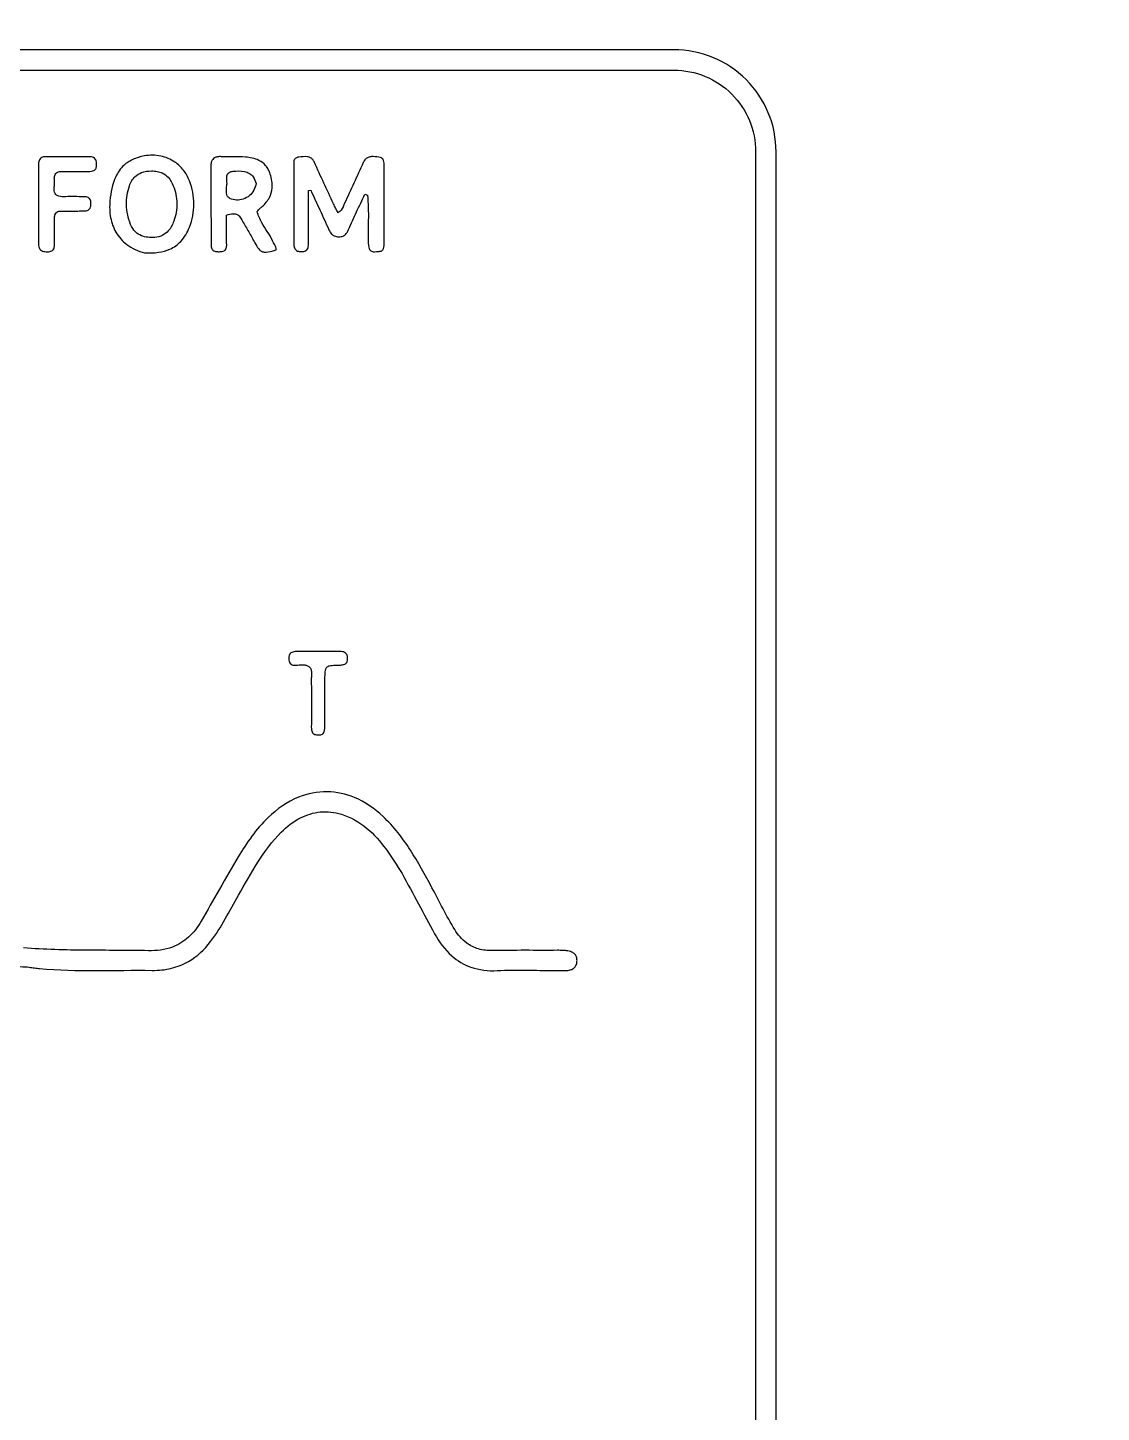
# Model space of a CAD drawing. Header units: millimetres. Extents: x 2.6 to 86.5, y 0.9 to 53.3.
# Drawn here: x 16.01 to 29.14, y 18.02 to 34.96 of the extents above; entities that cross this region are included whole.
import ezdxf

# ---------------------------------------------------------------- set-up
doc = ezdxf.new("R2010")
doc.units = ezdxf.units.MM
doc.layers.get('0').update_dxf_attribs({"linetype": 'CONTINUOUS'})

msp = doc.modelspace()

# ---------------------------------------------------------------- linework, layer by layer
for p, q in [((19.442, 32.964), (19.47, 32.969)), ((20.131, 32.92), (20.162, 32.91))]:
    msp.add_line(p, q)
for points in [[(4.736, 52.713), (52.04, 52.713, 1), (52.04, 52.963), (4.736, 52.963, 0.414214), (2.611, 50.838), (2.611, 3.204, 0.414214), (4.736, 1.079), (42.435, 1.079, 1), (42.435, 1.329), (4.736, 1.329, -0.414214), (2.861, 3.204), (2.861, 10.902, 0.30371), (4.017, 10.129), (23.911, 10.129, 0.414214), (25.161, 11.379), (25.161, 33.438, 0.414214), (23.911, 34.688), (4.017, 34.688, 0.30371), (2.861, 33.915), (2.861, 50.838, -0.414214)], [(23.911, 10.379), (4.017, 10.379, -0.414214), (3.017, 11.379), (3.017, 33.438, -0.414214), (4.017, 34.438), (23.911, 34.438, -0.414214), (24.911, 33.438), (24.911, 11.379, -0.414214)]]:
    msp.add_lwpolyline(points, format="xyb", close=True)
for points, knots in [([(16.231, 33.378), (16.222, 33.378), (16.212, 33.377), (16.194, 33.374), (16.186, 33.371), (16.172, 33.364), (16.165, 33.359), (16.154, 33.346), (16.15, 33.337), (16.142, 33.315), (16.141, 33.299), (16.141, 33.285)], [-0.01489184, -0.01489184, -0.01489184, -0.01489184, -0.01200043, -0.01200043, -0.00957501, -0.00957501, -0.00712988, -0.00712988, -0.00433957, -0.00433957, 0, 0, 0, 0]), ([(16.756, 33.378), (16.669, 33.377), (16.581, 33.377), (16.406, 33.377), (16.319, 33.377), (16.231, 33.378)], [-0.05246776, -0.05246776, -0.05246776, -0.05246776, -0.02623412, -0.02623412, 0, 0, 0, 0]), ([(16.851, 33.279), (16.851, 33.29), (16.851, 33.302), (16.847, 33.323), (16.844, 33.332), (16.836, 33.348), (16.831, 33.354), (16.818, 33.365), (16.809, 33.37), (16.787, 33.377), (16.771, 33.378), (16.756, 33.378)], [-0.01587004, -0.01587004, -0.01587004, -0.01587004, -0.01248329, -0.01248329, -0.00954248, -0.00954248, -0.00717054, -0.00717054, -0.00441511, -0.00441511, 0, 0, 0, 0]), ([(17.436, 33.388), (17.387, 33.379), (17.339, 33.365), (17.254, 33.326), (17.217, 33.303), (17.141, 33.233), (17.109, 33.186), (17.043, 33.044), (17.024, 32.938), (17.014, 32.841)], [-0.07401645, -0.07401645, -0.07401645, -0.07401645, -0.05949346, -0.05949346, -0.04637134, -0.04637134, -0.02922185, -0.02922185, 0, 0, 0, 0]), ([(17.987, 33.083), (17.969, 33.131), (17.945, 33.175), (17.884, 33.252), (17.848, 33.286), (17.756, 33.349), (17.697, 33.374), (17.569, 33.4), (17.502, 33.4), (17.436, 33.388)], [-0.06896432, -0.06896432, -0.06896432, -0.06896432, -0.05380763, -0.05380763, -0.03923809, -0.03923809, -0.02009549, -0.02009549, 0, 0, 0, 0]), ([(18.38, 33.379), (18.363, 33.38), (18.345, 33.38), (18.316, 33.375), (18.305, 33.371), (18.285, 33.36), (18.277, 33.354), (18.263, 33.336), (18.257, 33.324), (18.248, 33.293), (18.247, 33.271), (18.247, 33.252)], [-0.02142721, -0.02142721, -0.02142721, -0.02142721, -0.0163656, -0.0163656, -0.01278891, -0.01278891, -0.00966111, -0.00966111, -0.00591698, -0.00591698, 0, 0, 0, 0]), ([(18.671, 33.375), (18.623, 33.379), (18.573, 33.379), (18.476, 33.377), (18.428, 33.376), (18.38, 33.379)], [-0.02867142, -0.02867142, -0.02867142, -0.02867142, -0.01456622, -0.01456622, 0, 0, 0, 0]), ([(18.975, 33.164), (18.969, 33.185), (18.961, 33.205), (18.942, 33.241), (18.931, 33.257), (18.895, 33.298), (18.867, 33.319), (18.785, 33.359), (18.727, 33.37), (18.671, 33.375)], [-0.03952407, -0.03952407, -0.03952407, -0.03952407, -0.0331295, -0.0331295, -0.02734453, -0.02734453, -0.01678036, -0.01678036, 0, 0, 0, 0]), ([(19.323, 33.373), (19.316, 33.373), (19.309, 33.371), (19.296, 33.368), (19.291, 33.365), (19.281, 33.359), (19.277, 33.355), (19.269, 33.343), (19.266, 33.337), (19.259, 33.307), (19.263, 33.279), (19.263, 33.255)], [-0.01493405, -0.01493405, -0.01493405, -0.01493405, -0.0128335, -0.0128335, -0.01112325, -0.01112325, -0.00922763, -0.00922763, -0.00704304, -0.00704304, 0, 0, 0, 0]), ([(19.514, 33.309), (19.509, 33.322), (19.502, 33.333), (19.486, 33.352), (19.478, 33.359), (19.456, 33.372), (19.443, 33.376), (19.395, 33.383), (19.358, 33.376), (19.323, 33.373)], [-0.02257313, -0.02257313, -0.02257313, -0.02257313, -0.01844277, -0.01844277, -0.01499878, -0.01499878, -0.01067366, -0.01067366, 0, 0, 0, 0]), ([(20.301, 33.374), (20.271, 33.377), (20.242, 33.382), (20.2, 33.379), (20.186, 33.376), (20.161, 33.366), (20.15, 33.359), (20.128, 33.338), (20.119, 33.322), (20.111, 33.306)], [-0.02192612, -0.02192612, -0.02192612, -0.02192612, -0.01343181, -0.01343181, -0.00928787, -0.00928787, -0.00535058, -0.00535058, 0, 0, 0, 0]), ([(20.368, 33.247), (20.368, 33.264), (20.369, 33.283), (20.367, 33.311), (20.365, 33.322), (20.359, 33.339), (20.356, 33.345), (20.346, 33.357), (20.34, 33.361), (20.323, 33.37), (20.312, 33.373), (20.301, 33.374)], [-0.0163642, -0.0163642, -0.0163642, -0.0163642, -0.01102365, -0.01102365, -0.00787106, -0.00787106, -0.00568868, -0.00568868, -0.00337508, -0.00337508, 0, 0, 0, 0]), ([(16.141, 33.285), (16.141, 33.121), (16.141, 32.958), (16.142, 32.632), (16.141, 32.469), (16.141, 32.305)], [-0.09793854, -0.09793854, -0.09793854, -0.09793854, -0.04896926, -0.04896926, 0, 0, 0, 0]), ([(16.75, 33.199), (16.762, 33.199), (16.777, 33.2), (16.799, 33.203), (16.808, 33.205), (16.822, 33.212), (16.828, 33.216), (16.838, 33.226), (16.842, 33.233), (16.849, 33.252), (16.851, 33.266), (16.851, 33.279)], [-0.01476649, -0.01476649, -0.01476649, -0.01476649, -0.0108375, -0.0108375, -0.00817171, -0.00817171, -0.00614689, -0.00614689, -0.00381366, -0.00381366, 0, 0, 0, 0]), ([(17.253, 33.022), (17.26, 33.044), (17.27, 33.066), (17.293, 33.104), (17.306, 33.12), (17.344, 33.157), (17.37, 33.173), (17.438, 33.199), (17.48, 33.205), (17.521, 33.205)], [-0.03511062, -0.03511062, -0.03511062, -0.03511062, -0.02812835, -0.02812835, -0.02179891, -0.02179891, -0.01243551, -0.01243551, 0, 0, 0, 0]), ([(17.521, 33.205), (17.545, 33.205), (17.569, 33.203), (17.614, 33.195), (17.634, 33.189), (17.682, 33.167), (17.706, 33.149), (17.754, 33.097), (17.774, 33.06), (17.789, 33.022)], [-0.03490819, -0.03490819, -0.03490819, -0.03490819, -0.02775593, -0.02775593, -0.02132599, -0.02132599, -0.0121525, -0.0121525, 0, 0, 0, 0]), ([(18.247, 33.252), (18.248, 33.094), (18.249, 32.937), (18.25, 32.623), (18.25, 32.465), (18.25, 32.308)], [-0.09437177, -0.09437177, -0.09437177, -0.09437177, -0.04718572, -0.04718572, 0, 0, 0, 0]), ([(18.52, 33.2), (18.564, 33.205), (18.615, 33.207), (18.68, 33.193), (18.701, 33.186), (18.738, 33.164), (18.753, 33.149), (18.783, 33.108), (18.794, 33.08), (18.802, 33.052)], [-0.0350607, -0.0350607, -0.0350607, -0.0350607, -0.02161597, -0.02161597, -0.01509356, -0.01509356, -0.00876382, -0.00876382, 0, 0, 0, 0]), ([(19.263, 33.255), (19.263, 33.102), (19.263, 32.949), (19.263, 32.642), (19.263, 32.488), (19.263, 32.335)], [-0.09203292, -0.09203292, -0.09203292, -0.09203292, -0.04601672, -0.04601672, 0, 0, 0, 0]), ([(19.748, 32.802), (19.709, 32.886), (19.67, 32.971), (19.591, 33.14), (19.552, 33.225), (19.514, 33.309)], [-0.05588968, -0.05588968, -0.05588968, -0.05588968, -0.0279445, -0.0279445, 0, 0, 0, 0]), ([(20.111, 33.306), (20.074, 33.223), (20.036, 33.14), (19.96, 32.974), (19.921, 32.891), (19.883, 32.809)], [-0.05472759, -0.05472759, -0.05472759, -0.05472759, -0.02736483, -0.02736483, 0, 0, 0, 0]), ([(20.366, 32.326), (20.367, 32.48), (20.368, 32.633), (20.368, 32.94), (20.368, 33.093), (20.368, 33.247)], [-0.09203103, -0.09203103, -0.09203103, -0.09203103, -0.04601548, -0.04601548, 0, 0, 0, 0]), ([(16.335, 33.094), (16.333, 33.108), (16.333, 33.122), (16.337, 33.145), (16.34, 33.154), (16.348, 33.169), (16.354, 33.176), (16.368, 33.187), (16.377, 33.191), (16.402, 33.199), (16.419, 33.2), (16.435, 33.199)], [-0.01710738, -0.01710738, -0.01710738, -0.01710738, -0.01301997, -0.01301997, -0.01024111, -0.01024111, -0.0077738, -0.0077738, -0.00481345, -0.00481345, 0, 0, 0, 0]), ([(16.334, 33.024), (16.336, 33.036), (16.337, 33.048), (16.337, 33.071), (16.336, 33.083), (16.335, 33.094)], [-0.006999048, -0.006999048, -0.006999048, -0.006999048, -0.003513215, -0.003513215, 0, 0, 0, 0]), ([(16.435, 33.199), (16.488, 33.198), (16.54, 33.198), (16.645, 33.199), (16.697, 33.2), (16.75, 33.199)], [-0.03147044, -0.03147044, -0.03147044, -0.03147044, -0.01574018, -0.01574018, 0, 0, 0, 0]), ([(17.985, 32.515), (18.022, 32.607), (18.041, 32.702), (18.04, 32.897), (18.021, 32.992), (17.987, 33.083)], [-0.05865561, -0.05865561, -0.05865561, -0.05865561, -0.02920245, -0.02920245, 0, 0, 0, 0]), ([(18.442, 33.027), (18.447, 33.043), (18.446, 33.062), (18.443, 33.099), (18.441, 33.116), (18.443, 33.14), (18.444, 33.149), (18.449, 33.163), (18.453, 33.169), (18.463, 33.18), (18.47, 33.185), (18.49, 33.195), (18.506, 33.198), (18.52, 33.2)], [-0.02160382, -0.02160382, -0.02160382, -0.02160382, -0.01612924, -0.01612924, -0.0113531, -0.0113531, -0.00888287, -0.00888287, -0.0068467, -0.0068467, -0.00434605, -0.00434605, 0, 0, 0, 0]), ([(18.802, 33.052), (18.797, 33.022), (18.788, 32.994), (18.76, 32.944), (18.742, 32.922), (18.698, 32.884), (18.672, 32.87), (18.618, 32.851), (18.59, 32.847), (18.534, 32.85), (18.507, 32.857), (18.482, 32.869)], [-0.0429943, -0.0429943, -0.0429943, -0.0429943, -0.03402729, -0.03402729, -0.02571894, -0.02571894, -0.01678241, -0.01678241, -0.00837924, -0.00837924, 0, 0, 0, 0]), ([(18.878, 32.772), (18.913, 32.803), (18.943, 32.838), (18.983, 32.916), (18.994, 32.955), (19.001, 33.053), (18.992, 33.11), (18.975, 33.164)], [-0.04329253, -0.04329253, -0.04329253, -0.04329253, -0.02933045, -0.02933045, -0.0169463, -0.0169463, 0, 0, 0, 0]), ([(16.473, 32.889), (16.446, 32.887), (16.415, 32.887), (16.38, 32.898), (16.37, 32.902), (16.355, 32.914), (16.348, 32.921), (16.338, 32.939), (16.334, 32.951), (16.329, 32.983), (16.331, 33.005), (16.334, 33.024)], [-0.02347173, -0.02347173, -0.02347173, -0.02347173, -0.01545419, -0.01545419, -0.01238975, -0.01238975, -0.00957307, -0.00957307, -0.00605582, -0.00605582, 0, 0, 0, 0]), ([(16.694, 32.889), (16.657, 32.889), (16.62, 32.89), (16.546, 32.891), (16.509, 32.891), (16.473, 32.889)], [-0.02216919, -0.02216919, -0.02216919, -0.02216919, -0.01106206, -0.01106206, 0, 0, 0, 0]), ([(16.782, 32.808), (16.781, 32.817), (16.781, 32.826), (16.777, 32.843), (16.774, 32.85), (16.767, 32.863), (16.763, 32.869), (16.75, 32.879), (16.742, 32.882), (16.721, 32.889), (16.707, 32.89), (16.694, 32.889)], [-0.01363914, -0.01363914, -0.01363914, -0.01363914, -0.01092836, -0.01092836, -0.00869405, -0.00869405, -0.00647891, -0.00647891, -0.0039407, -0.0039407, 0, 0, 0, 0]), ([(17.266, 32.549), (17.238, 32.628), (17.219, 32.709), (17.214, 32.871), (17.226, 32.948), (17.253, 33.022)], [-0.04877707, -0.04877707, -0.04877707, -0.04877707, -0.02379306, -0.02379306, 0, 0, 0, 0]), ([(17.789, 33.022), (17.816, 32.953), (17.831, 32.882), (17.833, 32.733), (17.82, 32.661), (17.794, 32.591)], [-0.0446058, -0.0446058, -0.0446058, -0.0446058, -0.02233219, -0.02233219, 0, 0, 0, 0]), ([(18.441, 32.934), (18.441, 32.954), (18.437, 32.976), (18.438, 33.006), (18.439, 33.017), (18.442, 33.027)], [-0.009212302, -0.009212302, -0.009212302, -0.009212302, -0.003084537, -0.003084537, 0, 0, 0, 0]), ([(18.482, 32.869), (18.474, 32.873), (18.467, 32.877), (18.455, 32.889), (18.451, 32.895), (18.443, 32.912), (18.442, 32.923), (18.441, 32.934)], [-0.008138721, -0.008138721, -0.008138721, -0.008138721, -0.005559688, -0.005559688, -0.003228592, -0.003228592, 0, 0, 0, 0]), ([(19.442, 32.331), (19.441, 32.437), (19.441, 32.542), (19.441, 32.753), (19.442, 32.859), (19.442, 32.964)], [-0.06331363, -0.06331363, -0.06331363, -0.06331363, -0.03165713, -0.03165713, 0, 0, 0, 0]), ([(19.47, 32.969), (19.507, 32.888), (19.544, 32.808), (19.619, 32.647), (19.655, 32.566), (19.691, 32.485)], [-0.05323332, -0.05323332, -0.05323332, -0.05323332, -0.02661528, -0.02661528, 0, 0, 0, 0]), ([(19.931, 32.487), (19.963, 32.56), (19.997, 32.632), (20.064, 32.776), (20.098, 32.848), (20.131, 32.92)], [-0.04771174, -0.04771174, -0.04771174, -0.04771174, -0.02385691, -0.02385691, 0, 0, 0, 0]), ([(20.162, 32.91), (20.174, 32.808), (20.175, 32.705), (20.173, 32.5), (20.171, 32.393), (20.175, 32.287)], [-0.06384827, -0.06384827, -0.06384827, -0.06384827, -0.03193941, -0.03193941, 0, 0, 0, 0]), ([(16.334, 32.611), (16.334, 32.626), (16.335, 32.641), (16.34, 32.664), (16.343, 32.673), (16.352, 32.688), (16.358, 32.694), (16.372, 32.705), (16.381, 32.709), (16.405, 32.715), (16.422, 32.715), (16.437, 32.714)], [-0.01708609, -0.01708609, -0.01708609, -0.01708609, -0.0128284, -0.0128284, -0.00996415, -0.00996415, -0.00752969, -0.00752969, -0.00465824, -0.00465824, 0, 0, 0, 0]), ([(16.437, 32.714), (16.453, 32.713), (16.47, 32.713), (16.502, 32.713), (16.521, 32.714), (16.542, 32.714)], [-0.01187477, -0.01187477, -0.01187477, -0.01187477, -0.00619874, -0.00619874, 0, 0, 0, 0]), ([(16.542, 32.714), (16.57, 32.714), (16.597, 32.714), (16.645, 32.715), (16.669, 32.715), (16.693, 32.715)], [-0.01469682, -0.01469682, -0.01469682, -0.01469682, -0.00715769, -0.00715769, 0, 0, 0, 0]), ([(16.693, 32.715), (16.703, 32.715), (16.713, 32.715), (16.731, 32.719), (16.739, 32.721), (16.753, 32.729), (16.759, 32.734), (16.77, 32.747), (16.774, 32.755), (16.781, 32.778), (16.782, 32.794), (16.782, 32.808)], [-0.01484241, -0.01484241, -0.01484241, -0.01484241, -0.01185905, -0.01185905, -0.00936907, -0.00936907, -0.0070433, -0.0070433, -0.00432632, -0.00432632, 0, 0, 0, 0]), ([(17.014, 32.841), (17.008, 32.771), (17.009, 32.701), (17.034, 32.57), (17.055, 32.511), (17.121, 32.397), (17.166, 32.346), (17.285, 32.256), (17.359, 32.222), (17.438, 32.202)], [-0.08491129, -0.08491129, -0.08491129, -0.08491129, -0.0639583, -0.0639583, -0.04495302, -0.04495302, -0.02436285, -0.02436285, 0, 0, 0, 0]), ([(18.816, 32.709), (18.826, 32.721), (18.837, 32.733), (18.857, 32.754), (18.867, 32.763), (18.878, 32.772)], [-0.008912549, -0.008912549, -0.008912549, -0.008912549, -0.004195788, -0.004195788, 0, 0, 0, 0]), ([(19, 32.354), (18.966, 32.43), (18.913, 32.496), (18.847, 32.615), (18.827, 32.66), (18.816, 32.709)], [-0.04043842, -0.04043842, -0.04043842, -0.04043842, -0.01522437, -0.01522437, 0, 0, 0, 0]), ([(19.803, 32.692), (19.793, 32.713), (19.783, 32.732), (19.765, 32.767), (19.756, 32.784), (19.748, 32.802)], [-0.01197788, -0.01197788, -0.01197788, -0.01197788, -0.00584958, -0.00584958, 0, 0, 0, 0]), ([(19.883, 32.809), (19.87, 32.782), (19.861, 32.752), (19.831, 32.712), (19.818, 32.701), (19.803, 32.692)], [-0.01483153, -0.01483153, -0.01483153, -0.01483153, -0.00521915, -0.00521915, 0, 0, 0, 0]), ([(16.335, 32.308), (16.335, 32.359), (16.335, 32.409), (16.336, 32.51), (16.336, 32.561), (16.334, 32.611)], [-0.03032598, -0.03032598, -0.03032598, -0.03032598, -0.01515296, -0.01515296, 0, 0, 0, 0]), ([(17.562, 32.392), (17.533, 32.39), (17.504, 32.39), (17.45, 32.396), (17.424, 32.402), (17.372, 32.423), (17.348, 32.439), (17.3, 32.485), (17.281, 32.516), (17.266, 32.549)], [-0.03627501, -0.03627501, -0.03627501, -0.03627501, -0.027739, -0.027739, -0.01984616, -0.01984616, -0.010976, -0.010976, 0, 0, 0, 0]), ([(17.794, 32.591), (17.779, 32.548), (17.758, 32.505), (17.708, 32.45), (17.686, 32.432), (17.629, 32.403), (17.596, 32.395), (17.562, 32.392)], [-0.03271791, -0.03271791, -0.03271791, -0.03271791, -0.01899861, -0.01899861, -0.01032029, -0.01032029, 0, 0, 0, 0]), ([(18.442, 32.304), (18.44, 32.365), (18.44, 32.426), (18.44, 32.548), (18.441, 32.607), (18.441, 32.664)], [-0.03455905, -0.03455905, -0.03455905, -0.03455905, -0.0171516, -0.0171516, 0, 0, 0, 0]), ([(18.441, 32.664), (18.465, 32.673), (18.493, 32.681), (18.533, 32.682), (18.546, 32.68), (18.572, 32.67), (18.583, 32.663), (18.607, 32.641), (18.618, 32.624), (18.627, 32.607)], [-0.02164622, -0.02164622, -0.02164622, -0.02164622, -0.01379108, -0.01379108, -0.00977024, -0.00977024, -0.00568897, -0.00568897, 0, 0, 0, 0]), ([(18.627, 32.607), (18.651, 32.563), (18.676, 32.519), (18.727, 32.431), (18.752, 32.388), (18.776, 32.343)], [-0.03024292, -0.03024292, -0.03024292, -0.03024292, -0.01515438, -0.01515438, 0, 0, 0, 0]), ([(17.438, 32.202), (17.495, 32.2), (17.553, 32.201), (17.657, 32.217), (17.703, 32.229), (17.798, 32.271), (17.842, 32.302), (17.926, 32.392), (17.96, 32.452), (17.985, 32.515)], [-0.06825015, -0.06825015, -0.06825015, -0.06825015, -0.05129184, -0.05129184, -0.03687843, -0.03687843, -0.02040894, -0.02040894, 0, 0, 0, 0]), ([(19.046, 32.238), (19.047, 32.249), (19.046, 32.26), (19.04, 32.281), (19.036, 32.291), (19.021, 32.318), (19.009, 32.335), (19, 32.354)], [-0.01265626, -0.01265626, -0.01265626, -0.01265626, -0.00932497, -0.00932497, -0.00617556, -0.00617556, 0, 0, 0, 0]), ([(19.691, 32.485), (19.699, 32.466), (19.71, 32.447), (19.734, 32.423), (19.745, 32.415), (19.775, 32.403), (19.794, 32.4), (19.813, 32.4)], [-0.01574012, -0.01574012, -0.01574012, -0.01574012, -0.00962749, -0.00962749, -0.00553559, -0.00553559, 0, 0, 0, 0]), ([(19.813, 32.4), (19.822, 32.399), (19.832, 32.4), (19.849, 32.402), (19.857, 32.404), (19.875, 32.412), (19.885, 32.418), (19.909, 32.442), (19.92, 32.463), (19.931, 32.487)], [-0.01890589, -0.01890589, -0.01890589, -0.01890589, -0.01540851, -0.01540851, -0.01243881, -0.01243881, -0.00803745, -0.00803745, 0, 0, 0, 0]), ([(16.141, 32.305), (16.141, 32.296), (16.142, 32.287), (16.145, 32.271), (16.147, 32.264), (16.154, 32.25), (16.159, 32.244), (16.172, 32.232), (16.18, 32.228), (16.206, 32.219), (16.226, 32.217), (16.248, 32.216)], [-0.01844028, -0.01844028, -0.01844028, -0.01844028, -0.01526125, -0.01526125, -0.01265916, -0.01265916, -0.00974654, -0.00974654, -0.00646833, -0.00646833, 0, 0, 0, 0]), ([(16.248, 32.216), (16.259, 32.216), (16.27, 32.216), (16.288, 32.22), (16.296, 32.222), (16.31, 32.23), (16.315, 32.235), (16.325, 32.248), (16.328, 32.256), (16.335, 32.278), (16.336, 32.294), (16.335, 32.308)], [-0.01463326, -0.01463326, -0.01463326, -0.01463326, -0.01150974, -0.01150974, -0.00904034, -0.00904034, -0.00688407, -0.00688407, -0.0042983, -0.0042983, 0, 0, 0, 0]), ([(18.25, 32.308), (18.25, 32.298), (18.25, 32.287), (18.254, 32.268), (18.256, 32.26), (18.264, 32.246), (18.268, 32.24), (18.28, 32.23), (18.288, 32.226), (18.31, 32.219), (18.325, 32.218), (18.339, 32.217)], [-0.01443032, -0.01443032, -0.01443032, -0.01443032, -0.01133568, -0.01133568, -0.00883536, -0.00883536, -0.00668337, -0.00668337, -0.00413669, -0.00413669, 0, 0, 0, 0]), ([(18.339, 32.217), (18.354, 32.217), (18.371, 32.217), (18.394, 32.222), (18.403, 32.224), (18.416, 32.232), (18.421, 32.236), (18.431, 32.248), (18.435, 32.255), (18.441, 32.276), (18.442, 32.291), (18.442, 32.304)], [-0.01565634, -0.01565634, -0.01565634, -0.01565634, -0.01106894, -0.01106894, -0.00855755, -0.00855755, -0.00652431, -0.00652431, -0.00408858, -0.00408858, 0, 0, 0, 0]), ([(18.776, 32.343), (18.79, 32.318), (18.806, 32.289), (18.829, 32.256), (18.839, 32.243), (18.86, 32.225), (18.87, 32.22), (18.895, 32.212), (18.909, 32.211), (18.954, 32.214), (18.993, 32.223), (19.046, 32.238)], [-0.05298104, -0.05298104, -0.05298104, -0.05298104, -0.03896393, -0.03896393, -0.03053166, -0.03053166, -0.02434177, -0.02434177, -0.01656825, -0.01656825, 0, 0, 0, 0]), ([(19.263, 32.335), (19.263, 32.316), (19.263, 32.298), (19.267, 32.273), (19.269, 32.264), (19.277, 32.249), (19.281, 32.243), (19.292, 32.232), (19.3, 32.228), (19.321, 32.22), (19.337, 32.219), (19.351, 32.218)], [-0.01665618, -0.01665618, -0.01665618, -0.01665618, -0.01179566, -0.01179566, -0.00903985, -0.00903985, -0.00687759, -0.00687759, -0.00431358, -0.00431358, 0, 0, 0, 0]), ([(19.351, 32.218), (19.362, 32.218), (19.373, 32.219), (19.392, 32.223), (19.401, 32.225), (19.415, 32.234), (19.421, 32.239), (19.431, 32.252), (19.434, 32.26), (19.442, 32.286), (19.442, 32.308), (19.442, 32.331)], [-0.01979129, -0.01979129, -0.01979129, -0.01979129, -0.01593075, -0.01593075, -0.01266726, -0.01266726, -0.00994344, -0.00994344, -0.00679405, -0.00679405, 0, 0, 0, 0]), ([(20.175, 32.287), (20.177, 32.276), (20.179, 32.266), (20.186, 32.249), (20.191, 32.241), (20.201, 32.23), (20.207, 32.225), (20.221, 32.219), (20.23, 32.217), (20.26, 32.214), (20.284, 32.22), (20.305, 32.221)], [-0.01638044, -0.01638044, -0.01638044, -0.01638044, -0.01342168, -0.01342168, -0.01093368, -0.01093368, -0.00881048, -0.00881048, -0.00635048, -0.00635048, 0, 0, 0, 0]), ([(20.305, 32.221), (20.311, 32.221), (20.317, 32.222), (20.328, 32.224), (20.333, 32.226), (20.343, 32.231), (20.348, 32.235), (20.356, 32.245), (20.359, 32.251), (20.368, 32.278), (20.366, 32.304), (20.366, 32.326)], [-0.01414332, -0.01414332, -0.01414332, -0.01414332, -0.01228856, -0.01228856, -0.01074338, -0.01074338, -0.00880754, -0.00880754, -0.00665748, -0.00665748, 0, 0, 0, 0]), ([(19.322, 27.326), (19.303, 27.326), (19.282, 27.326), (19.255, 27.321), (19.245, 27.318), (19.23, 27.31), (19.224, 27.306), (19.214, 27.294), (19.21, 27.287), (19.202, 27.267), (19.201, 27.252), (19.201, 27.239)], [-0.01711473, -0.01711473, -0.01711473, -0.01711473, -0.01163646, -0.01163646, -0.00875161, -0.00875161, -0.00654579, -0.00654579, -0.00403027, -0.00403027, 0, 0, 0, 0]), ([(19.812, 27.327), (19.73, 27.327), (19.649, 27.327), (19.485, 27.327), (19.404, 27.327), (19.322, 27.326)], [-0.04896069, -0.04896069, -0.04896069, -0.04896069, -0.02448028, -0.02448028, 0, 0, 0, 0]), ([(19.921, 27.24), (19.922, 27.249), (19.921, 27.258), (19.917, 27.275), (19.915, 27.282), (19.908, 27.296), (19.902, 27.302), (19.889, 27.313), (19.88, 27.317), (19.853, 27.325), (19.833, 27.327), (19.812, 27.327)], [-0.0183133, -0.0183133, -0.0183133, -0.0183133, -0.01511043, -0.01511043, -0.01248512, -0.01248512, -0.00965838, -0.00965838, -0.00632007, -0.00632007, 0, 0, 0, 0]), ([(19.201, 27.239), (19.201, 27.229), (19.202, 27.218), (19.207, 27.2), (19.211, 27.192), (19.22, 27.179), (19.225, 27.174), (19.239, 27.165), (19.248, 27.162), (19.278, 27.156), (19.304, 27.158), (19.327, 27.161)], [-0.01827708, -0.01827708, -0.01827708, -0.01827708, -0.0150375, -0.0150375, -0.01230625, -0.01230625, -0.0098866, -0.0098866, -0.00700065, -0.00700065, 0, 0, 0, 0]), ([(19.327, 27.161), (19.343, 27.163), (19.36, 27.164), (19.389, 27.163), (19.403, 27.161), (19.426, 27.154), (19.436, 27.149), (19.453, 27.136), (19.46, 27.129), (19.472, 27.108), (19.476, 27.095), (19.482, 27.059), (19.48, 27.034), (19.477, 27.012)], [-0.02607979, -0.02607979, -0.02607979, -0.02607979, -0.02121605, -0.02121605, -0.01723057, -0.01723057, -0.01395851, -0.01395851, -0.01084023, -0.01084023, -0.00681303, -0.00681303, 0, 0, 0, 0]), ([(19.644, 26.987), (19.644, 27.017), (19.644, 27.053), (19.647, 27.088), (19.649, 27.102), (19.655, 27.119), (19.658, 27.125), (19.666, 27.135), (19.671, 27.139), (19.687, 27.148), (19.698, 27.151), (19.735, 27.156), (19.769, 27.158), (19.807, 27.159)], [-0.04766698, -0.04766698, -0.04766698, -0.04766698, -0.03281332, -0.03281332, -0.02568352, -0.02568352, -0.02175679, -0.02175679, -0.01779032, -0.01779032, -0.01137392, -0.01137392, 0, 0, 0, 0]), ([(19.807, 27.159), (19.824, 27.16), (19.842, 27.16), (19.867, 27.164), (19.877, 27.166), (19.892, 27.174), (19.897, 27.178), (19.908, 27.188), (19.912, 27.195), (19.92, 27.214), (19.921, 27.227), (19.921, 27.24)], [-0.01586385, -0.01586385, -0.01586385, -0.01586385, -0.01108574, -0.01108574, -0.0082066, -0.0082066, -0.0061, -0.0061, -0.00373816, -0.00373816, 0, 0, 0, 0]), ([(19.477, 27.012), (19.475, 26.996), (19.475, 26.979), (19.476, 26.947), (19.477, 26.928), (19.477, 26.907)], [-0.0118491, -0.0118491, -0.0118491, -0.0118491, -0.00623345, -0.00623345, 0, 0, 0, 0]), ([(19.643, 26.428), (19.644, 26.521), (19.644, 26.614), (19.644, 26.801), (19.644, 26.894), (19.644, 26.987)], [-0.05595388, -0.05595388, -0.05595388, -0.05595388, -0.02797739, -0.02797739, 0, 0, 0, 0]), ([(19.477, 26.907), (19.477, 26.824), (19.477, 26.743), (19.477, 26.586), (19.477, 26.508), (19.477, 26.429)], [-0.04734567, -0.04734567, -0.04734567, -0.04734567, -0.02348691, -0.02348691, 0, 0, 0, 0]), ([(19.477, 26.429), (19.477, 26.409), (19.476, 26.388), (19.481, 26.36), (19.483, 26.351), (19.49, 26.335), (19.494, 26.329), (19.505, 26.319), (19.512, 26.314), (19.532, 26.307), (19.546, 26.305), (19.559, 26.305)], [-0.01706796, -0.01706796, -0.01706796, -0.01706796, -0.01140016, -0.01140016, -0.00854702, -0.00854702, -0.00639009, -0.00639009, -0.00393493, -0.00393493, 0, 0, 0, 0]), ([(19.559, 26.305), (19.567, 26.304), (19.575, 26.305), (19.59, 26.307), (19.596, 26.309), (19.609, 26.314), (19.616, 26.318), (19.627, 26.33), (19.631, 26.336), (19.644, 26.367), (19.643, 26.398), (19.643, 26.428)], [-0.01907859, -0.01907859, -0.01907859, -0.01907859, -0.01634525, -0.01634525, -0.01410171, -0.01410171, -0.01148526, -0.01148526, -0.00874711, -0.00874711, 0, 0, 0, 0]), ([(20.354, 25.307), (20.252, 25.404), (20.135, 25.485), (19.899, 25.583), (19.786, 25.608), (19.55, 25.611), (19.433, 25.588), (19.182, 25.488), (19.057, 25.4), (18.948, 25.295)], [-0.1586862, -0.1586862, -0.1586862, -0.1586862, -0.1164074, -0.1164074, -0.0815336, -0.0815336, -0.0453999, -0.0453999, 0, 0, 0, 0]), ([(18.948, 25.295), (18.876, 25.224), (18.81, 25.147), (18.689, 24.985), (18.635, 24.9), (18.583, 24.813)], [-0.06072763, -0.06072763, -0.06072763, -0.06072763, -0.03028554, -0.03028554, 0, 0, 0, 0]), ([(19.108, 25.114), (19.178, 25.184), (19.257, 25.246), (19.421, 25.329), (19.502, 25.354), (19.674, 25.371), (19.761, 25.361), (19.958, 25.3), (20.061, 25.239), (20.153, 25.164)], [-0.1173088, -0.1173088, -0.1173088, -0.1173088, -0.0876019, -0.0876019, -0.0619886, -0.0619886, -0.0354878, -0.0354878, 0, 0, 0, 0]), ([(20.952, 24.436), (20.87, 24.591), (20.785, 24.748), (20.591, 25.046), (20.484, 25.184), (20.354, 25.307)], [-0.1063493, -0.1063493, -0.1063493, -0.1063493, -0.0534696, -0.0534696, 0, 0, 0, 0]), ([(18.587, 24.344), (18.665, 24.479), (18.739, 24.616), (18.906, 24.879), (18.998, 25.004), (19.108, 25.114)], [-0.09341866, -0.09341866, -0.09341866, -0.09341866, -0.04693855, -0.04693855, 0, 0, 0, 0]), ([(20.153, 25.164), (20.245, 25.089), (20.321, 25.002), (20.46, 24.811), (20.521, 24.711), (20.587, 24.609)], [-0.07335877, -0.07335877, -0.07335877, -0.07335877, -0.03657231, -0.03657231, 0, 0, 0, 0]), ([(18.583, 24.813), (18.506, 24.683), (18.43, 24.551), (18.279, 24.288), (18.204, 24.157), (18.128, 24.026)], [-0.09093734, -0.09093734, -0.09093734, -0.09093734, -0.04547091, -0.04547091, 0, 0, 0, 0]), ([(20.587, 24.609), (20.655, 24.484), (20.721, 24.36), (20.853, 24.117), (20.919, 23.995), (20.985, 23.873)], [-0.08320076, -0.08320076, -0.08320076, -0.08320076, -0.04150743, -0.04150743, 0, 0, 0, 0]), ([(21.231, 23.924), (21.18, 24.007), (21.133, 24.092), (21.042, 24.264), (20.998, 24.35), (20.952, 24.436)], [-0.05836163, -0.05836163, -0.05836163, -0.05836163, -0.02914439, -0.02914439, 0, 0, 0, 0]), ([(18.243, 23.776), (18.311, 23.864), (18.369, 23.958), (18.48, 24.15), (18.533, 24.248), (18.587, 24.344)], [-0.06654845, -0.06654845, -0.06654845, -0.06654845, -0.03320813, -0.03320813, 0, 0, 0, 0]), ([(18.128, 24.026), (18.086, 23.953), (18.036, 23.886), (17.916, 23.778), (17.851, 23.738), (17.684, 23.675), (17.585, 23.663), (17.485, 23.665)], [-0.07835991, -0.07835991, -0.07835991, -0.07835991, -0.05334467, -0.05334467, -0.02994202, -0.02994202, 0, 0, 0, 0]), ([(21.694, 23.667), (21.636, 23.665), (21.578, 23.671), (21.469, 23.703), (21.422, 23.727), (21.318, 23.803), (21.27, 23.861), (21.231, 23.924)], [-0.05611541, -0.05611541, -0.05611541, -0.05611541, -0.03859357, -0.03859357, -0.02235228, -0.02235228, 0, 0, 0, 0]), ([(17.53, 23.425), (17.61, 23.423), (17.689, 23.431), (17.841, 23.469), (17.91, 23.497), (18.081, 23.596), (18.169, 23.68), (18.243, 23.776)], [-0.08331712, -0.08331712, -0.08331712, -0.08331712, -0.05927857, -0.05927857, -0.03650641, -0.03650641, 0, 0, 0, 0]), ([(20.985, 23.873), (21.041, 23.772), (21.109, 23.678), (21.265, 23.541), (21.342, 23.495), (21.532, 23.428), (21.641, 23.416), (21.75, 23.422)], [-0.09493188, -0.09493188, -0.09493188, -0.09493188, -0.06036302, -0.06036302, -0.0329316, -0.0329316, 0, 0, 0, 0]), ([(17.485, 23.665), (17.231, 23.671), (16.976, 23.669), (16.466, 23.673), (16.212, 23.679), (15.958, 23.701)], [-0.1527545, -0.1527545, -0.1527545, -0.1527545, -0.0764931, -0.0764931, 0, 0, 0, 0]), ([(22.488, 23.67), (22.355, 23.669), (22.223, 23.67), (21.959, 23.67), (21.827, 23.669), (21.694, 23.667)], [-0.07932486, -0.07932486, -0.07932486, -0.07932486, -0.03965913, -0.03965913, 0, 0, 0, 0]), ([(22.615, 23.663), (22.594, 23.666), (22.573, 23.668), (22.53, 23.67), (22.509, 23.67), (22.488, 23.67)], [-0.01267932, -0.01267932, -0.01267932, -0.01267932, -0.00635781, -0.00635781, 0, 0, 0, 0]), ([(22.726, 23.536), (22.727, 23.551), (22.726, 23.565), (22.719, 23.592), (22.714, 23.604), (22.697, 23.626), (22.687, 23.635), (22.656, 23.653), (22.636, 23.659), (22.615, 23.663)], [-0.01884073, -0.01884073, -0.01884073, -0.01884073, -0.01446179, -0.01446179, -0.01051776, -0.01051776, -0.00624005, -0.00624005, 0, 0, 0, 0]), ([(15.528, 23.193), (15.546, 23.235), (15.568, 23.274), (15.62, 23.342), (15.649, 23.371), (15.724, 23.426), (15.771, 23.447), (15.889, 23.474), (15.959, 23.473), (16.027, 23.463)], [-0.06208266, -0.06208266, -0.06208266, -0.06208266, -0.04853861, -0.04853861, -0.03629958, -0.03629958, -0.02064598, -0.02064598, 0, 0, 0, 0]), ([(16.027, 23.463), (16.048, 23.46), (16.069, 23.457), (16.112, 23.452), (16.133, 23.45), (16.154, 23.448)], [-0.01280396, -0.01280396, -0.01280396, -0.01280396, -0.00640263, -0.00640263, 0, 0, 0, 0]), ([(16.154, 23.448), (16.383, 23.426), (16.612, 23.422), (17.071, 23.423), (17.3, 23.428), (17.53, 23.425)], [-0.1377649, -0.1377649, -0.1377649, -0.1377649, -0.0687855, -0.0687855, 0, 0, 0, 0]), ([(21.75, 23.422), (21.867, 23.428), (21.983, 23.428), (22.217, 23.426), (22.333, 23.424), (22.45, 23.424)], [-0.06993977, -0.06993977, -0.06993977, -0.06993977, -0.03499782, -0.03499782, 0, 0, 0, 0]), ([(22.45, 23.424), (22.475, 23.424), (22.501, 23.424), (22.551, 23.424), (22.576, 23.424), (22.602, 23.424)], [-0.01516421, -0.01516421, -0.01516421, -0.01516421, -0.00758162, -0.00758162, 0, 0, 0, 0]), ([(22.602, 23.424), (22.62, 23.425), (22.638, 23.427), (22.668, 23.438), (22.679, 23.445), (22.699, 23.462), (22.707, 23.473), (22.721, 23.501), (22.725, 23.518), (22.726, 23.536)], [-0.01879832, -0.01879832, -0.01879832, -0.01879832, -0.01332126, -0.01332126, -0.00937794, -0.00937794, -0.00536353, -0.00536353, 0, 0, 0, 0])]:
    msp.add_open_spline(points, degree=3, knots=knots)

doc.saveas('drawing.dxf')
